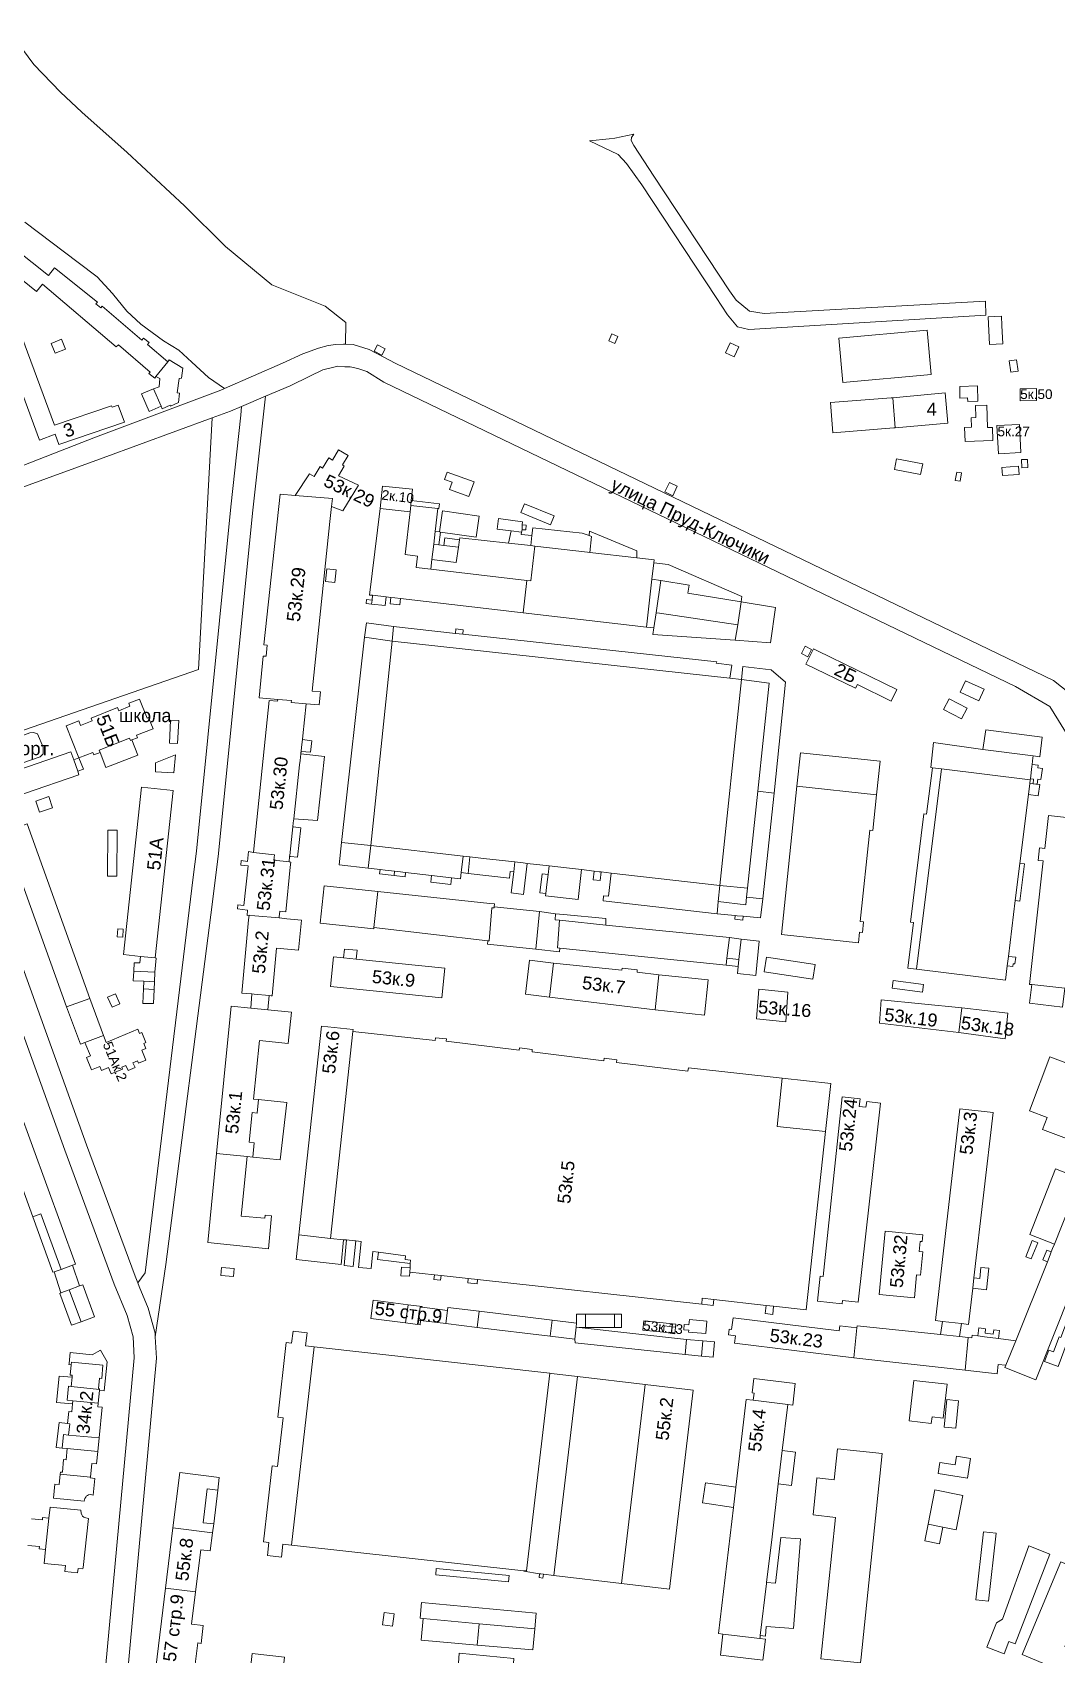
# Model space of a CAD drawing. Header units: metres. Extents: x 9999 to 15101, y 6965 to 11034.
# Drawn here: x 13978 to 14531, y 8462 to 9339 of the extents above; entities that cross this region are included whole.
import ezdxf
from ezdxf.enums import TextEntityAlignment as Align

# ---------------------------------------------------------------- set-up
doc = ezdxf.new("R2010")
doc.units = ezdxf.units.M
doc.header["$MEASUREMENT"] = 0
for name, color, linetype, lineweight in [('Слой 25', 7, 'Continuous', 0), ('Слой 26', 7, 'Continuous', 0), ('Слой 29', 7, 'Continuous', 0), ('Слой 3', 7, 'Continuous', 0), ('Слой 47', 7, 'Continuous', 0), ('Слой 5', 7, 'Continuous', 0), ('Слой 53', 7, 'Continuous', 0), ('Слой 8', 7, 'Continuous', 0), ('Слой 9', 7, 'Continuous', 0)]:
    doc.layers.add(name, color=color, linetype=linetype, lineweight=lineweight)
doc.styles.add('Style-arial', font='arial.shx')
doc.styles.add('Style-p131', font='p131.shx')

msp = doc.modelspace()

# ---------------------------------------------------------------- linework, layer by layer
at = {"layer": 'Слой 25', "color": 8, "linetype": 'Continuous', "lineweight": 0, "flags": 128}
msp.add_lwpolyline([(14278.71, 9280.55), (14289.28, 9281.6), (14292.43, 9281.89), (14302.59, 9284.01), (14301.42, 9282.36), (14301.21, 9280.71), (14302.59, 9278), (14313.49, 9261.45), (14354.22, 9199.35), (14357.83, 9194.43), (14365.16, 9188.4), (14373.04, 9187.2), (14492.6, 9193.79), (14492.7, 9186.37), (14364.69, 9178.48), (14358.67, 9180.06), (14353.29, 9186.46), (14347.17, 9195.82), (14306.94, 9256.69), (14298.6, 9268.26), (14294.13, 9273.1), (14278.71, 9280.55)], close=True, dxfattribs=at)
for points in [[(13965.93, 9102.27), (14011.91, 9120.4), (14079.68, 9145.76), (14081.69, 9146.64), (14112.96, 9160.32), (14123.84, 9165.44), (14132.28, 9168.45), (14137.51, 9169.88), (14141.65, 9170.4), (14145.92, 9170.56), (14146.98, 9170.53), (14151.12, 9170.4), (14159.68, 9167.68), (14167.36, 9163.84), (14173.76, 9160.32), (14529.28, 8988.8), (14537.92, 8982.08)], [(14548.8, 8939.84), (14527.36, 8974.72), (14508.8, 8985.6), (14167.68, 9150.08), (14158.4, 9155.84), (14153.6, 9157.44), (14149.44, 9158.4), (14146.56, 9158.4), (14142.72, 9158.72), (14139.84, 9158.08), (14134.72, 9156.8), (14127.68, 9153.28), (14117.12, 9148.16), (14103.66, 9142.43), (14090.86, 9136.98), (14084.8, 9134.4), (14075, 9130.8), (14016, 9109.12), (13970.24, 9092.48)], [(13907.52, 9014.4), (14007.04, 8737.92), (14033.28, 8666.88), (14034.73, 8663.33), (14035.56, 8661.29), (14040.32, 8649.6), (14044.16, 8636.16), (14044.25, 8634.23), (14044.8, 8622.72), (14028.8, 8448), (14009.6, 8262.4), (13976.32, 7963.52)], [(13964.23, 7963.4), (13997.47, 8261.68), (14008.73, 8370.5), (14009.85, 8381.28), (14016.28, 8443.43), (14032.78, 8622.87), (14032.24, 8634.19), (14028.97, 8645.66), (14022.06, 8662.63), (13995.3, 8735.12), (13924.05, 8932.73)]]:
    msp.add_lwpolyline(points, dxfattribs=at)
at = {"layer": 'Слой 26', "color": 8, "linetype": 'Continuous', "lineweight": 0, "flags": 128}
msp.add_lwpolyline([(14044.25, 8634.23), (14044.16, 8636.16), (14040.32, 8649.6), (14035.56, 8661.29), (14034.73, 8663.33), (14038.72, 8668.8), (14064.68, 8882.64), (14066.47, 8896.63), (14085.09, 9082.66), (14090.45, 9132.24), (14090.86, 9136.98), (14103.66, 9142.43), (14102.4, 9131.2), (14096.8, 9079.36), (14078.4, 8895.36), (14074.88, 8867.84), (14049.92, 8673.28), (14044.25, 8634.23)], close=True, dxfattribs=at)
at = {"layer": 'Слой 3', "color": 8, "linetype": 'Continuous', "lineweight": 0, "flags": 128}
for points in [[(13961.06, 9227.99), (13986.52, 9207.69), (13989.81, 9211.81), (14012.94, 9193.36), (14012.12, 9192.33), (14014.77, 9190.22), (14015.49, 9191.12), (14036.96, 9172.72), (14037.85, 9173.88), (14040.9, 9171.5), (14040.09, 9170.52), (14050.99, 9161.15), (14044.58, 9153.08), (14044.58, 9153.08), (14043.92, 9152.25), (14040.83, 9154.71), (14041.47, 9155.51), (14024.33, 9170.19), (14023.18, 9169.09), (13983.28, 9202.98), (13980.08, 9199.16), (13952.48, 9221.17)], [(13977.34, 8535.85), (13983.24, 8535.26), (13983.36, 8536.44), (13986.74, 8536.1), (13986.74, 8536.1), (13984.94, 8519.21), (13981.56, 8519.55), (13981.68, 8520.83), (13975.49, 8521.44)]]:
    msp.add_lwpolyline(points, dxfattribs=at)
for points in [[(13981.7, 9118.8), (13960.17, 9177.12), (13959.39, 9179.26), (13969.05, 9182.83), (13989.73, 9126.87), (14020.59, 9137.24), (14020.87, 9136.5), (14024.15, 9137.71), (14027.53, 9128.4), (13992.19, 9116.3), (13990.12, 9121.91), (13981.7, 9118.8)], [(14413.27, 9173.77), (14461, 9178.16), (14463.2, 9154.24), (14415.47, 9149.85), (14413.27, 9173.77)], [(14501.37, 9180.68), (14501.86, 9170.79), (14494.7, 9170.44), (14493.96, 9185.31), (14501.12, 9185.67), (14501.37, 9180.68)], [(13987.97, 9170.98), (13993.55, 9173.25), (13995.7, 9167.95), (13990.12, 9165.69), (13987.97, 9170.98)], [(14164.31, 9170.28), (14168.41, 9168.13), (14166.54, 9164.59), (14162.45, 9166.75), (14164.31, 9170.28)], [(14290.8, 9176.19), (14294.05, 9174.78), (14292.44, 9171.05), (14289.18, 9172.46), (14290.8, 9176.19)], [(14352.22, 9165.99), (14354.71, 9171.25), (14359.26, 9169.1), (14356.76, 9163.84), (14352.22, 9165.99)], [(14044.58, 9153.08), (14050.99, 9161.15), (14051.74, 9162.19), (14059.17, 9157.72), (14058.43, 9152.19), (14057.12, 9152.13), (14056.13, 9144.25), (14057.31, 9144.13), (14056.75, 9139.1), (14052.47, 9137.11), (14052.23, 9137.61), (14047.95, 9135.75), (14047.38, 9137.05), (14043.3, 9146.49), (14046.33, 9147.6), (14046.71, 9152.13), (14044.58, 9153.08)], [(14505.39, 9161.58), (14509.37, 9162.07), (14510.13, 9155.95), (14506.14, 9155.46), (14505.39, 9161.58)], [(14047.38, 9137.05), (14040.94, 9134.26), (14036.86, 9143.7), (14043.3, 9146.49), (14047.38, 9137.05)], [(14443.79, 9125.42), (14442.52, 9141.66), (14470.72, 9144.24), (14472.2, 9127.84), (14443.79, 9125.42)], [(14478.63, 9147.81), (14488.22, 9148.03), (14488.41, 9139.72), (14482.94, 9139.59), (14482.9, 9141.55), (14478.77, 9141.46), (14478.63, 9147.81)], [(14520, 9146.61), (14520.05, 9140.12), (14511.26, 9140.05), (14511.22, 9146.54), (14520, 9146.61)], [(14410.06, 9122.78), (14408.79, 9139.02), (14441.52, 9141.58), (14442.52, 9141.66), (14443.79, 9125.42), (14442.99, 9125.36), (14410.06, 9122.78)], [(14481.54, 9118.07), (14481.26, 9125.59), (14484.94, 9125.72), (14484.76, 9130.82), (14487.36, 9130.91), (14487.12, 9137.44), (14493.19, 9137.66), (14493.62, 9125.55), (14496.26, 9125.64), (14496.51, 9118.61), (14481.54, 9118.07)], [(14511.67, 9112.04), (14499.5, 9111.41), (14498.71, 9126.65), (14510.88, 9127.28), (14511.67, 9112.04)], [(14139.39, 9082.97), (14139.84, 9087.28), (14119.71, 9088.88), (14127.47, 9100.55), (14130.02, 9099.05), (14133.2, 9104.45), (14134.57, 9103.64), (14137.86, 9109.22), (14139.91, 9108.01), (14143.16, 9113.52), (14148.31, 9110.49), (14145.29, 9105.37), (14146.31, 9104.77), (14143.22, 9099.52), (14153.88, 9094.44), (14145.47, 9080.59), (14139.39, 9082.97)], [(14444.44, 9108.73), (14458.64, 9106.01), (14457.52, 9100.16), (14443.32, 9102.87), (14444.44, 9108.73)], [(14511.93, 9108.21), (14515.18, 9108.37), (14515.4, 9103.99), (14512.14, 9103.83), (14511.93, 9108.21)], [(14201.82, 9101.4), (14216.4, 9096.24), (14213.58, 9088.28), (14203.08, 9092), (14204.53, 9096.08), (14200.45, 9097.53), (14201.82, 9101.4)], [(14476.99, 9101.48), (14479.66, 9101.04), (14478.93, 9096.57), (14476.25, 9097.01), (14476.99, 9101.48)], [(14501.36, 9104.04), (14510.45, 9104.6), (14510.72, 9100.21), (14501.64, 9099.65), (14501.36, 9104.04)], [(14182.45, 9086.08), (14182.28, 9083.44), (14181.87, 9079.93), (14165.74, 9081.82), (14166.9, 9093.86), (14183.09, 9092.19), (14182.45, 9086.08)], [(14319.37, 9090.82), (14321.82, 9095.88), (14326.13, 9093.79), (14323.68, 9088.73), (14319.37, 9090.82)], [(14117.6, 8976.91), (14117.73, 8978), (14110.37, 8978.65), (14100.27, 8979.55), (14102.43, 9002.01), (14104.15, 9001.94), (14104.61, 9008.03), (14102.93, 9008.18), (14111.68, 9089.52), (14119.71, 9088.88), (14139.84, 9087.28), (14139.39, 9082.97), (14138.52, 9074.76), (14128.89, 8983.11), (14133.38, 8982.71), (14132.74, 8975.7), (14125.78, 8976.26), (14117.6, 8976.91)], [(14244.87, 9042.91), (14242.83, 9025.41), (14176.64, 9033.14), (14173.53, 9033.5), (14171.42, 9033.75), (14168.89, 9034.04), (14161.58, 9034.89), (14159.92, 9035.03), (14165.74, 9081.82), (14181.87, 9079.93), (14179.18, 9056.87), (14185.75, 9056.1), (14185.03, 9049.9), (14192.97, 9048.97), (14244.87, 9042.91)], [(14193.59, 9054.31), (14192.97, 9048.97), (14185.03, 9049.9), (14185.75, 9056.1), (14179.18, 9056.87), (14181.87, 9079.93), (14182.28, 9083.44), (14196.8, 9081.75), (14195.35, 9069.39), (14194.56, 9062.58), (14193.59, 9054.31)], [(14182.28, 9083.44), (14182.45, 9086.08), (14197.67, 9084.29), (14197.42, 9081.74), (14196.8, 9081.75), (14182.28, 9083.44)], [(14259.57, 9077.77), (14257.6, 9073.02), (14241.69, 9079.6), (14243.65, 9084.35), (14259.57, 9077.77)], [(14198.27, 9069.05), (14197.72, 9069.11), (14199.4, 9080.48), (14219.08, 9077.72), (14217.5, 9066.38), (14198.27, 9069.05)], [(14242.05, 9069.04), (14236.48, 9069.72), (14228.83, 9070.55), (14229.61, 9076.32), (14242.49, 9074.56), (14242.41, 9072.89), (14242.29, 9070.32), (14242.05, 9069.04)], [(14206.71, 9052.57), (14207.91, 9060.84), (14208.49, 9064.83), (14208.66, 9066.02), (14234.91, 9063.08), (14246.95, 9061.73), (14249.23, 9061.47), (14247.04, 9042.65), (14244.87, 9042.91), (14192.97, 9048.97), (14193.59, 9054.31), (14206.71, 9052.57)], [(14197.72, 9069.11), (14198.27, 9069.05), (14197.38, 9062.21), (14194.56, 9062.58), (14195.35, 9069.39), (14197.72, 9069.11)], [(14207.91, 9060.84), (14200.06, 9061.86), (14200.6, 9065.98), (14208.49, 9064.83), (14207.91, 9060.84)], [(14246.95, 9061.73), (14234.91, 9063.08), (14236.48, 9069.72), (14242.05, 9069.04), (14241.86, 9067.73), (14247.58, 9067.28), (14246.95, 9061.73)], [(14244.3, 9070.22), (14242.29, 9070.32), (14242.41, 9072.89), (14244.42, 9072.79), (14244.3, 9070.22)], [(14246.95, 9061.73), (14247.58, 9067.28), (14248.04, 9071.44), (14274.76, 9068.44), (14278.5, 9067.16), (14279.83, 9066.7), (14278.83, 9058.05), (14277.69, 9058.18), (14249.23, 9061.47), (14246.95, 9061.73)], [(14278.83, 9058.05), (14279.83, 9066.7), (14278.5, 9067.16), (14278.72, 9069.6), (14304.32, 9058.88), (14304.22, 9055.12), (14278.83, 9058.05)], [(14200.06, 9061.86), (14207.91, 9060.84), (14206.71, 9052.57), (14193.59, 9054.31), (14194.56, 9062.58), (14197.38, 9062.21), (14200.06, 9061.86)], [(14244.87, 9042.91), (14247.04, 9042.65), (14249.23, 9061.47), (14277.69, 9058.18), (14278.83, 9058.05), (14304.22, 9055.12), (14313.58, 9054.04), (14313.4, 9052.4), (14312.43, 9043.66), (14309.54, 9017.61), (14242.83, 9025.41), (14244.87, 9042.91)], [(14136.11, 9042.38), (14136.82, 9049.22), (14141.96, 9048.69), (14141.25, 9041.85), (14136.11, 9042.38)], [(14313.4, 9052.4), (14321.22, 9051.49), (14360.95, 9034.32), (14360.58, 9031.41), (14331.88, 9036.04), (14332.58, 9040.43), (14317.18, 9042.85), (14312.43, 9043.66), (14313.4, 9052.4)], [(14312.43, 9043.66), (14317.18, 9042.85), (14314.63, 9025.45), (14313.42, 9017.25), (14309.54, 9017.61), (14312.43, 9043.66)], [(14331.88, 9036.04), (14360.58, 9031.41), (14358.74, 9018.95), (14316.5, 9025.18), (14314.63, 9025.45), (14317.18, 9042.85), (14332.58, 9040.43), (14331.88, 9036.04)], [(14161.27, 9032.26), (14161.03, 9030.18), (14158.05, 9030.53), (14158.29, 9032.61), (14161.27, 9032.26)], [(14168.89, 9034.04), (14168.33, 9029.33), (14161.03, 9030.18), (14161.27, 9032.26), (14161.58, 9034.89), (14168.89, 9034.04)], [(14176.64, 9033.14), (14176.24, 9029.68), (14171.01, 9030.29), (14171.42, 9033.75), (14173.53, 9033.5), (14176.64, 9033.14)], [(14358.74, 9018.95), (14360.58, 9031.41), (14379.15, 9028.22), (14376.44, 9009.24), (14357.44, 9010.62), (14358.74, 9018.95)], [(14316.5, 9025.18), (14358.74, 9018.95), (14357.44, 9010.62), (14312.89, 9013.63), (14313.42, 9017.25), (14314.63, 9025.45), (14316.5, 9025.18)], [(14172.09, 9010.17), (14160.6, 8899.72), (14144.76, 8901.29), (14157.19, 9012.25), (14172.09, 9010.17)], [(14172.09, 9010.17), (14157.19, 9012.25), (14158.27, 9020.03), (14172.95, 9017.97), (14172.09, 9010.17)], [(14354.56, 8990.15), (14172.09, 9010.17), (14172.95, 9017.97), (14206.26, 9014.34), (14210.22, 9013.91), (14347.41, 8998.97), (14347.08, 8998.18), (14355.58, 8997.18), (14354.56, 8990.15)], [(14210.22, 9013.91), (14206.26, 9014.34), (14206.52, 9016.74), (14210.48, 9016.3), (14210.22, 9013.91)], [(14221.48, 8892.72), (14214.17, 8893.56), (14210.48, 8893.98), (14160.6, 8899.72), (14172.09, 9010.17), (14354.56, 8990.15), (14360.8, 8989.46), (14349.09, 8878.03), (14290.48, 8884.78), (14284.99, 8885.41), (14283.89, 8885.54), (14281.19, 8885.85), (14274.42, 8886.63), (14266.23, 8887.57), (14256.86, 8888.65), (14245.02, 8890.01), (14242.95, 8890.25), (14238.42, 8890.77), (14221.48, 8892.72)], [(14398.65, 9005.6), (14396.58, 9001.68), (14393.15, 9003.49), (14395.22, 9007.41), (14398.65, 9005.6)], [(14444.65, 8983.99), (14441.6, 8977.74), (14423.39, 8986.63), (14422.41, 8984.62), (14395.57, 8997.72), (14399.6, 9005.97), (14401.82, 9004.88), (14444.65, 8983.99)], [(14375.8, 8987.43), (14360.8, 8989.46), (14361.56, 8996.47), (14376.82, 8994.61), (14384.51, 8987.92), (14378.39, 8928.05), (14369.59, 8929.05), (14375.8, 8987.43)], [(14349.09, 8878.03), (14360.8, 8989.46), (14375.8, 8987.43), (14369.59, 8929.05), (14364.01, 8876.56), (14349.09, 8878.03)], [(14030.35, 8957.74), (14013.88, 8951.27), (14014.38, 8949.98), (14010.98, 8948.65), (14010.45, 8949.98), (14002.89, 8947.01), (13996.08, 8964.36), (14002.89, 8967.03), (14003.86, 8964.56), (14010.16, 8967.03), (14009.55, 8968.58), (14023.89, 8974.21), (14024.6, 8972.39), (14030.57, 8975.04), (14029.9, 8976.56), (14035.73, 8978.85), (14039.76, 8968.58), (14040.62, 8968.92), (14043.03, 8962.77), (14034.11, 8959.26), (14034.63, 8957.93), (14031.59, 8956.74), (14030.85, 8956.45), (14030.35, 8957.74)], [(14123.9, 8959.01), (14123.67, 8956.93), (14123.23, 8952.89), (14122.98, 8950.56), (14122.93, 8950.11), (14122.9, 8949.86), (14122.83, 8949.18), (14122.44, 8945.66), (14122.18, 8943.31), (14118.99, 8914.05), (14118.77, 8912.01), (14118.52, 8909.74), (14117.03, 8896.07), (14116.98, 8895.61), (14116.78, 8893.75), (14116.46, 8890.82), (14108.2, 8891.74), (14108.53, 8894.67), (14097.18, 8895.94), (14097.39, 8897.92), (14105.76, 8978), (14110.24, 8977.68), (14110.37, 8978.65), (14117.73, 8978), (14117.6, 8976.91), (14125.78, 8976.26), (14123.9, 8959.01)], [(14056.3, 8954.8), (14051.86, 8955.04), (14052.53, 8967.43), (14056.96, 8967.19), (14056.3, 8954.8)], [(14518.3, 8948.13), (14491.08, 8951.59), (14492.64, 8962.24), (14523.17, 8958.22), (14521.92, 8947.68), (14518.3, 8948.13)], [(13966.66, 8925.3), (13964.22, 8932.32), (13962.34, 8937.75), (13998.7, 8950.38), (14000.25, 8945.93), (14002.36, 8939.85), (14003.02, 8937.93), (13973.66, 8927.73), (13966.66, 8925.3)], [(14030.35, 8957.74), (14030.85, 8956.45), (14031.59, 8956.74), (14034.8, 8948.58), (14017.58, 8941.83), (14014.38, 8949.98), (14013.88, 8951.27), (14030.35, 8957.74)], [(14122.98, 8950.56), (14123.23, 8952.89), (14123.67, 8956.93), (14128.79, 8956.17), (14128.12, 8950.06), (14122.98, 8950.56)], [(14518.3, 8948.13), (14518.16, 8946.97), (14517.73, 8943.46), (14517.59, 8942.39), (14516.77, 8935.75), (14516.71, 8935.23), (14468.7, 8941.17), (14463.93, 8941.67), (14463.04, 8941.76), (14464.48, 8955.36), (14491.08, 8951.59), (14518.3, 8948.13)], [(14002.36, 8939.85), (14000.25, 8945.93), (14002.89, 8947.01), (14005.4, 8940.91), (14002.36, 8939.85)], [(14054.18, 8938.97), (14044.32, 8939.5), (14044.42, 8944.43), (14055.23, 8948.63), (14054.18, 8938.97)], [(14118.99, 8914.05), (14122.18, 8943.31), (14122.44, 8945.66), (14122.83, 8949.18), (14127.72, 8948.7), (14135.69, 8947.83), (14131.91, 8913.2), (14118.99, 8914.05)], [(14390.75, 8931.81), (14392.64, 8949.76), (14435.62, 8945.23), (14433.71, 8927.13), (14390.75, 8931.81)], [(14468.7, 8941.17), (14455.29, 8832.87), (14450.58, 8833.46), (14453.63, 8858.14), (14452.01, 8858.34), (14459.26, 8916.88), (14460.73, 8916.7), (14463.93, 8941.67), (14468.7, 8941.17)], [(14519.72, 8932.86), (14518.24, 8933.05), (14518.47, 8935.53), (14516.77, 8935.75), (14517.59, 8942.39), (14517.73, 8943.46), (14520.99, 8943.01), (14520.81, 8941.59), (14523.24, 8941.29), (14522.51, 8935.4), (14520.81, 8935.61), (14520.46, 8932.77), (14519.72, 8932.86)], [(14508.62, 8869.93), (14504.89, 8839.78), (14504.26, 8834.69), (14503.3, 8826.93), (14455.29, 8832.87), (14468.7, 8941.17), (14516.71, 8935.23), (14516.47, 8933.27), (14515.72, 8927.25), (14511.11, 8890.02), (14508.62, 8869.93)], [(14518.24, 8933.05), (14519.72, 8932.86), (14520.46, 8932.77), (14521.8, 8932.61), (14521.05, 8926.59), (14515.72, 8927.25), (14516.47, 8933.27), (14518.24, 8933.05)], [(13979.67, 8923.69), (13986.71, 8926.09), (13988.75, 8920.08), (13981.71, 8917.69), (13979.67, 8923.69)], [(14044.21, 8838.91), (14036.16, 8839.77), (14027.08, 8840.74), (14036.75, 8931.27), (14053.88, 8929.44), (14044.21, 8838.91)], [(14364.01, 8876.56), (14369.59, 8929.05), (14378.39, 8928.05), (14372.29, 8870.88), (14363.57, 8871.85), (14364.01, 8876.56)], [(14390.75, 8931.81), (14433.71, 8927.13), (14431.67, 8907.74), (14430.14, 8907.9), (14424.94, 8858.57), (14426.67, 8858.39), (14426.07, 8852.67), (14424.52, 8852.83), (14423.92, 8847.14), (14382.32, 8851.51), (14390.75, 8931.81)], [(14550.72, 8913.12), (14540.61, 8821.94), (14535.39, 8822.52), (14517.5, 8824.51), (14516.24, 8824.65), (14523.64, 8891.35), (14520.9, 8891.65), (14521.65, 8898.38), (14524.51, 8898.06), (14526.49, 8915.82), (14550.72, 8913.12)], [(13962.43, 8906.84), (13975.03, 8911.35), (14008.87, 8816.96), (13996.27, 8812.44), (13962.43, 8906.84)], [(14023.49, 8883.18), (14018.51, 8883.2), (14018.62, 8907.94), (14023.6, 8907.92), (14023.49, 8883.18)], [(14118.52, 8909.74), (14118.93, 8909.69), (14122.81, 8909.27), (14121.07, 8893.32), (14117.19, 8893.75), (14116.78, 8893.75), (14116.98, 8895.61), (14117.03, 8896.07), (14118.52, 8909.74)], [(14160.6, 8899.72), (14159.19, 8887.41), (14143.56, 8889.2), (14144.76, 8901.29), (14160.6, 8899.72)], [(14165.66, 8886.66), (14159.19, 8887.41), (14160.6, 8899.72), (14210.48, 8893.98), (14209.46, 8885.16), (14209.06, 8881.67), (14204.27, 8882.22), (14193.45, 8883.46), (14179.39, 8885.08), (14175.25, 8885.56), (14173.47, 8885.76), (14168.43, 8886.34), (14165.66, 8886.66)], [(14094.85, 8862.06), (14093.76, 8861.92), (14094.03, 8864.8), (14088.57, 8865.41), (14088.83, 8867.69), (14091.97, 8867.34), (14094.35, 8888.67), (14090.4, 8889.11), (14090.66, 8891.49), (14094.11, 8891.1), (14094.64, 8896.4), (14097.18, 8895.94), (14108.53, 8894.67), (14108.2, 8891.74), (14116.46, 8890.82), (14117.36, 8890.72), (14117, 8887.97), (14114.75, 8863.89), (14111.5, 8864.19), (14111.21, 8861.1), (14111.15, 8860.53), (14097.95, 8861.76), (14094.85, 8862.06)], [(14214.17, 8893.56), (14213.14, 8884.64), (14209.46, 8885.16), (14210.48, 8893.98), (14214.17, 8893.56)], [(14221.48, 8892.72), (14238.42, 8890.77), (14237.76, 8885.39), (14235.88, 8885.61), (14235.47, 8882.07), (14213.14, 8884.64), (14214.17, 8893.56), (14221.48, 8892.72)], [(14238.42, 8890.77), (14242.95, 8890.25), (14245.02, 8890.01), (14243.1, 8873.26), (14236.36, 8874.1), (14237.76, 8885.39), (14238.42, 8890.77)], [(14508.62, 8869.93), (14511.11, 8890.02), (14513.6, 8889.71), (14511.12, 8869.62), (14508.62, 8869.93)], [(14168.43, 8886.34), (14173.47, 8885.76), (14173.2, 8883.4), (14165.39, 8884.3), (14165.66, 8886.66), (14168.43, 8886.34)], [(14175.25, 8885.56), (14179.39, 8885.08), (14179.12, 8882.72), (14173.2, 8883.4), (14173.47, 8885.76), (14175.25, 8885.56)], [(14204.27, 8882.22), (14203.86, 8878.63), (14193.04, 8879.88), (14193.45, 8883.46), (14204.27, 8882.22)], [(14255.14, 8873.7), (14251.96, 8874.07), (14253.15, 8884.39), (14256.32, 8884.02), (14255.7, 8878.58), (14255.14, 8873.7)], [(14266.23, 8887.57), (14274.42, 8886.63), (14272.55, 8870.43), (14254.99, 8872.45), (14255.14, 8873.7), (14255.7, 8878.58), (14256.32, 8884.02), (14256.86, 8888.65), (14266.23, 8887.57)], [(14283.89, 8885.54), (14284.99, 8885.41), (14284.45, 8880.7), (14280.64, 8881.14), (14281.19, 8885.85), (14283.89, 8885.54)], [(14349.09, 8878.03), (14348.26, 8869.47), (14347.6, 8862.8), (14286.08, 8869.79), (14286.3, 8872.57), (14288.93, 8872.35), (14290.48, 8884.78), (14349.09, 8878.03)], [(14162.25, 8855.29), (14162.17, 8854.6), (14133.27, 8857.73), (14135.46, 8877.92), (14164.36, 8874.79), (14162.25, 8855.29)], [(14162.25, 8855.29), (14164.36, 8874.79), (14224.8, 8868.4), (14227.36, 8868.08), (14227.21, 8866.49), (14227.17, 8865.98), (14226, 8866.08), (14224.53, 8848.11), (14223.83, 8848.19), (14162.25, 8855.29)], [(14347.6, 8862.8), (14348.26, 8869.47), (14363.1, 8867.62), (14363.57, 8871.85), (14372.29, 8870.88), (14371.13, 8860.51), (14361.67, 8861.43), (14358.53, 8861.74), (14357.35, 8861.85), (14347.6, 8862.8)], [(14227.21, 8866.49), (14251.73, 8863.93), (14249.81, 8843.59), (14223.63, 8846.33), (14223.83, 8848.19), (14224.53, 8848.11), (14226, 8866.08), (14227.17, 8865.98), (14227.21, 8866.49)], [(14260.41, 8862.81), (14260.19, 8859.43), (14262.54, 8859.26), (14261.49, 8844.41), (14262.68, 8844.29), (14262.47, 8842.26), (14249.81, 8843.59), (14251.73, 8863.93), (14260.41, 8862.81)], [(14262.54, 8859.26), (14260.19, 8859.43), (14260.41, 8862.81), (14264.58, 8862.41), (14287.56, 8860.22), (14287.46, 8856.71), (14264.23, 8859.08), (14262.54, 8859.26)], [(14026.7, 8850.12), (14023.72, 8850.31), (14023.99, 8854.6), (14026.97, 8854.41), (14026.7, 8850.12)], [(14123.17, 8859.41), (14121.64, 8843.04), (14109.75, 8844.15), (14107.35, 8818.42), (14106.88, 8818.46), (14105.68, 8818.57), (14097.54, 8819.33), (14096.34, 8819.44), (14090.91, 8819.95), (14094.62, 8859.58), (14094.85, 8862.06), (14097.95, 8861.76), (14111.15, 8860.53), (14115.29, 8860.14), (14123.17, 8859.41)], [(14287.46, 8856.71), (14354.24, 8849.88), (14352.94, 8838.75), (14352.51, 8835.01), (14262.68, 8844.29), (14261.49, 8844.41), (14262.54, 8859.26), (14264.23, 8859.08), (14287.46, 8856.71)], [(14361.67, 8861.43), (14361.47, 8859.37), (14357.15, 8859.79), (14357.35, 8861.85), (14358.53, 8861.74), (14361.67, 8861.43)], [(14359.35, 8838), (14352.94, 8838.75), (14354.24, 8849.88), (14360.65, 8849.13), (14359.35, 8838)], [(14360.65, 8849.13), (14370.35, 8847.91), (14368.54, 8829.46), (14358.69, 8830.56), (14358.98, 8834.29), (14359.35, 8838), (14360.65, 8849.13)], [(14032.64, 8831.86), (14032.79, 8836.28), (14035.93, 8836.21), (14036.16, 8839.77), (14044.21, 8838.91), (14044.79, 8838.85), (14043.98, 8831.26), (14032.64, 8831.86)], [(14152.69, 8838.3), (14200.54, 8833.39), (14198.89, 8817.33), (14138.83, 8823.5), (14140.49, 8839.56), (14145.93, 8839), (14152.69, 8838.3)], [(14152.69, 8838.3), (14145.93, 8839), (14146.42, 8843.75), (14153.18, 8843.05), (14152.69, 8838.3)], [(14257.06, 8817.74), (14244.16, 8819.3), (14246.38, 8837.72), (14259.29, 8836.16), (14257.06, 8817.74)], [(14352.94, 8838.75), (14359.35, 8838), (14358.98, 8834.29), (14352.51, 8835.01), (14352.94, 8838.75)], [(14374.24, 8839.36), (14400.6, 8835.34), (14399.39, 8827.43), (14373.03, 8831.45), (14374.24, 8839.36)], [(14504.26, 8834.69), (14504.89, 8839.78), (14508.88, 8839.28), (14508.43, 8835.68), (14507.56, 8835.79), (14507.38, 8834.31), (14504.26, 8834.69)], [(14032.64, 8831.86), (14043.98, 8831.26), (14043.8, 8826.02), (14038.07, 8826.28), (14032.35, 8826.54), (14032.64, 8831.86)], [(14314.12, 8810.85), (14257.06, 8817.74), (14259.29, 8836.16), (14296.17, 8832.26), (14296.29, 8833.36), (14304.53, 8832.5), (14304.53, 8831.15), (14316.09, 8829.8), (14314.12, 8810.85)], [(14314.12, 8810.85), (14316.09, 8829.8), (14342.82, 8827.02), (14340.85, 8808.08), (14314.12, 8810.85)], [(14018.48, 8817.76), (14022.66, 8819.59), (14025.07, 8814.08), (14020.89, 8812.25), (14018.48, 8817.76)], [(14037.88, 8822.2), (14043.61, 8821.94), (14043.35, 8814.26), (14037.52, 8814.26), (14037.88, 8822.2)], [(14043.61, 8821.94), (14037.88, 8822.2), (14038.07, 8826.28), (14043.8, 8826.02), (14043.61, 8821.94)], [(14105.68, 8818.57), (14105.07, 8810.86), (14095.78, 8811.77), (14096.34, 8819.44), (14097.54, 8819.33), (14105.68, 8818.57)], [(14385.81, 8820.48), (14384.7, 8804.39), (14368.94, 8806.04), (14370.16, 8822.02), (14385.81, 8820.48)], [(14442.6, 8826.66), (14459.04, 8824.6), (14458.52, 8820.48), (14442.08, 8822.53), (14442.6, 8826.66)], [(14535.39, 8822.52), (14534.19, 8812.31), (14516.32, 8814.4), (14517.5, 8824.51), (14535.39, 8822.52)], [(13996.27, 8812.44), (14008.87, 8816.96), (14016.22, 8797.07), (14006.14, 8793.25), (14003.78, 8792.36), (13996.27, 8812.44)], [(14117.71, 8809.61), (14116.04, 8792.69), (14100.42, 8794.23), (14097.3, 8762.65), (14099.89, 8762.4), (14099.17, 8755.11), (14096.58, 8755.37), (14095, 8739.33), (14097.58, 8739.07), (14096.83, 8731.27), (14093.82, 8731.57), (14077.3, 8733.17), (14085.16, 8812.82), (14095.78, 8811.77), (14105.07, 8810.86), (14117.71, 8809.61)], [(14479.69, 8811.88), (14478.14, 8798.64), (14435.33, 8803.71), (14436.16, 8816.22), (14479.69, 8811.88)], [(14478.14, 8798.64), (14479.69, 8811.88), (14504.55, 8809.09), (14503.21, 8795.13), (14478.14, 8798.64)], [(14138.79, 8687.38), (14121.79, 8689.23), (14134.06, 8802.02), (14151.06, 8800.17), (14150.94, 8799.12), (14138.79, 8687.38)], [(14016.22, 8797.07), (14017.67, 8793.25), (14034.78, 8800.45), (14035.79, 8798.04), (14036.97, 8798.54), (14039.19, 8793.25), (14038.01, 8792.76), (14039.19, 8789.96), (14036.97, 8789.02), (14039.19, 8783.74), (14035.14, 8782.04), (14034.59, 8783.33), (14032.19, 8782.32), (14033.31, 8779.65), (14029.51, 8778.06), (14028.39, 8780.73), (14026.22, 8779.81), (14026.61, 8778.88), (14020.38, 8776.26), (14018.95, 8779.65), (14015.15, 8778.06), (14014.2, 8780.32), (14009.82, 8778.48), (14007.02, 8785.15), (14009.21, 8786.07), (14006.14, 8793.25), (14016.22, 8797.07)], [(14147.57, 8686.51), (14145.92, 8686.67), (14138.79, 8687.38), (14150.94, 8799.12), (14195.31, 8794.31), (14195.52, 8795.68), (14201.53, 8795.12), (14201.37, 8793.89), (14240.68, 8789.09), (14240.85, 8790.29), (14247.78, 8789.41), (14247.67, 8788.26), (14286.38, 8783.38), (14286.66, 8784.76), (14293.49, 8783.91), (14293.24, 8782.49), (14331.78, 8777.69), (14331.78, 8777.66), (14332.13, 8779.51), (14382.81, 8773.9), (14379.98, 8747.88), (14406.13, 8745.04), (14395.66, 8648.75), (14378.14, 8650.7), (14376.13, 8650.92), (14374.12, 8651.15), (14345.76, 8654.31), (14339.58, 8655), (14339.43, 8651.78), (14218.24, 8665.07), (14213.23, 8665.62), (14198.59, 8667.23), (14194.96, 8667.63), (14181.61, 8669.09), (14181.79, 8671.54), (14181.94, 8673.81), (14182.07, 8675.62), (14179.24, 8675.89), (14179.35, 8677.93), (14164.68, 8679.83), (14161.78, 8680.2), (14160.88, 8671.02), (14153.94, 8671.7), (14155.33, 8685.74), (14152.46, 8686.03), (14152, 8686.07), (14147.57, 8686.51)], [(14527.29, 8785.45), (14579.96, 8765.6), (14566.5, 8729.91), (14523.31, 8746.18), (14525.76, 8752.67), (14516.28, 8756.25), (14527.29, 8785.45)], [(14379.98, 8747.88), (14382.81, 8773.9), (14408.96, 8771.05), (14406.13, 8745.04), (14379.98, 8747.88)], [(14001.16, 8673.46), (13999.55, 8672.88), (13993.38, 8670.63), (13982.47, 8700.61), (13978.05, 8699), (13958.05, 8753.97), (13970.26, 8758.41), (14001.16, 8673.46)], [(14099.17, 8755.11), (14099.89, 8762.4), (14115.35, 8760.86), (14111.73, 8729.84), (14096.83, 8731.27), (14097.58, 8739.07), (14095, 8739.33), (14096.58, 8755.37), (14099.17, 8755.11)], [(14404.9, 8666.84), (14415.16, 8763.78), (14424.79, 8762.73), (14424.33, 8758.64), (14427.84, 8758.25), (14428.4, 8761.39), (14435.88, 8760.51), (14423.82, 8652.88), (14415.35, 8653.78), (14415.16, 8651.95), (14401.77, 8653.37), (14403.22, 8667.01), (14404.9, 8666.84)], [(14483.4, 8640.86), (14479.54, 8641.31), (14469.25, 8642.5), (14465.46, 8642.94), (14478.75, 8757.42), (14496.69, 8755.34), (14486.33, 8666.12), (14485.67, 8660.41), (14483.4, 8640.86)], [(14093.82, 8731.57), (14090.69, 8699.44), (14103.36, 8698.2), (14103.53, 8699.98), (14107.05, 8699.64), (14105.3, 8681.65), (14072.62, 8685.14), (14077.3, 8733.17), (14093.82, 8731.57)], [(14516.55, 8689.43), (14530.37, 8724.88), (14569.05, 8709.81), (14547.84, 8655.36), (14545.89, 8656.12), (14542.28, 8657.53), (14538.85, 8658.85), (14558.4, 8707.04), (14541.44, 8713.76), (14529.75, 8684.28), (14516.55, 8689.43)], [(14503.59, 8618.86), (14508.88, 8632.07), (14525.94, 8674.75), (14527.46, 8678.55), (14528.06, 8680.05), (14528.77, 8681.82), (14529.75, 8684.28), (14541.44, 8713.76), (14558.4, 8707.04), (14538.85, 8658.85), (14519.68, 8610.9), (14503.07, 8617.55), (14503.59, 8618.86)], [(13988.95, 8669.02), (13978.05, 8699), (13982.47, 8700.61), (13993.38, 8670.63), (13989.55, 8669.24), (13988.95, 8669.02)], [(14138.79, 8687.38), (14145.92, 8686.67), (14144.6, 8673.24), (14120.34, 8675.88), (14121.79, 8689.23), (14138.79, 8687.38)], [(14438.4, 8691.2), (14458.74, 8689.27), (14458.39, 8685.62), (14457.28, 8685.72), (14456.76, 8680.23), (14458.71, 8680.04), (14457.52, 8667.45), (14455.36, 8667.66), (14454.18, 8655.18), (14435.17, 8656.97), (14438.4, 8691.2)], [(14147.57, 8686.51), (14152, 8686.07), (14152.46, 8686.03), (14151.09, 8672.22), (14146.21, 8672.7), (14147.57, 8686.51)], [(14179.24, 8675.89), (14182.07, 8675.62), (14181.94, 8673.81), (14164.19, 8676.02), (14164.68, 8679.83), (14179.35, 8677.93), (14179.24, 8675.89)], [(14520.07, 8685.3), (14520.73, 8685.03), (14517.21, 8676.25), (14514.25, 8677.43), (14517.76, 8686.22), (14520.07, 8685.3)], [(14527.46, 8678.55), (14525.94, 8674.75), (14523.48, 8675.74), (14525.59, 8681.03), (14528.06, 8680.05), (14527.46, 8678.55)], [(13997.77, 8659.58), (13993.24, 8657.88), (13989.55, 8669.24), (13993.38, 8670.63), (13999.55, 8672.88), (14003.34, 8661.65), (13997.77, 8659.58)], [(14079.98, 8671.59), (14086.84, 8671.08), (14086.51, 8666.71), (14079.65, 8667.23), (14079.98, 8671.59)], [(14181.61, 8669.09), (14181.46, 8666.86), (14176.78, 8667.19), (14177.11, 8671.89), (14181.79, 8671.54), (14181.61, 8669.09)], [(14485.67, 8660.41), (14486.33, 8666.12), (14489.4, 8665.7), (14489.99, 8671.68), (14494.3, 8671.26), (14493.14, 8659.62), (14485.67, 8660.41)], [(13997.77, 8659.58), (14003.34, 8661.65), (14005.04, 8662.29), (14011.49, 8645.05), (14004.22, 8642.33), (13997.99, 8659.01), (13997.77, 8659.58)], [(14194.96, 8667.63), (14198.59, 8667.23), (14198.31, 8664.72), (14194.69, 8665.12), (14194.96, 8667.63)], [(14213.23, 8665.62), (14218.24, 8665.07), (14218, 8662.81), (14212.98, 8663.36), (14213.23, 8665.62)], [(13992.62, 8657.65), (13993.24, 8657.88), (13997.77, 8659.58), (13997.99, 8659.01), (14004.22, 8642.33), (13999.07, 8640.41), (13992.62, 8657.65)], [(14180.71, 8651.52), (14179.42, 8641.67), (14160.58, 8644.09), (14161.87, 8653.99), (14180.71, 8651.52)], [(14339.43, 8651.78), (14339.58, 8655), (14345.76, 8654.31), (14345.57, 8651.05), (14339.43, 8651.78)], [(14545.89, 8656.12), (14531.84, 8618.08), (14524.46, 8620.91), (14526.8, 8627.01), (14529.25, 8626.07), (14532.32, 8634.08), (14533.18, 8633.75), (14542.28, 8657.53), (14545.89, 8656.12)], [(14188.36, 8650.14), (14187.27, 8650.27), (14186.4, 8643.11), (14187.48, 8642.98), (14187.2, 8640.72), (14179.42, 8641.67), (14180.71, 8651.52), (14188.4, 8650.49), (14188.36, 8650.14)], [(14201.19, 8641.31), (14187.48, 8642.98), (14186.4, 8643.11), (14187.27, 8650.27), (14188.36, 8650.14), (14202.06, 8648.48), (14201.19, 8641.31)], [(14218.06, 8639.26), (14201.19, 8641.31), (14202.06, 8648.48), (14202.25, 8650.05), (14219.13, 8648), (14218.06, 8639.26)], [(14218.06, 8639.26), (14219.13, 8648), (14258.6, 8643.2), (14257.53, 8634.46), (14218.06, 8639.26)], [(14271.77, 8641.6), (14271.77, 8646.41), (14276.49, 8646.41), (14276.49, 8639.23), (14271.5, 8639.31), (14271.77, 8641.6)], [(14276.49, 8646.41), (14292.23, 8646.41), (14292.23, 8639.23), (14276.49, 8639.23), (14276.49, 8646.41)], [(14292.23, 8639.23), (14292.23, 8646.41), (14295.96, 8646.41), (14295.96, 8639.23), (14292.23, 8639.23)], [(14332.64, 8643.44), (14342.09, 8642.71), (14341.57, 8636), (14332.19, 8636.72), (14332.26, 8637.68), (14329.6, 8637.88), (14329.82, 8640.76), (14332.42, 8640.57), (14332.64, 8643.44)], [(14423.08, 8638.95), (14421.36, 8622.8), (14357, 8630.74), (14357.5, 8634.78), (14353.76, 8635.25), (14354.15, 8638.36), (14355.46, 8638.2), (14356.24, 8644.48), (14413.52, 8637.38), (14413.86, 8640.05), (14423.08, 8638.95)], [(14376.13, 8650.92), (14378.14, 8650.7), (14377.65, 8646.26), (14373.62, 8646.7), (14374.12, 8651.15), (14376.13, 8650.92)], [(14117.87, 8521.61), (14113.17, 8522.15), (14112.37, 8515.11), (14104.77, 8515.97), (14105.58, 8523.01), (14102.68, 8523.34), (14107.37, 8564.39), (14110.25, 8564.06), (14113.25, 8590.36), (14110.36, 8590.69), (14114.97, 8631.08), (14117.83, 8630.76), (14118.6, 8637.28), (14126.2, 8636.38), (14125.36, 8629.33), (14130.08, 8628.76), (14117.87, 8521.61)], [(14257.53, 8634.46), (14258.6, 8643.2), (14271.77, 8641.6), (14271.5, 8639.31), (14270.71, 8632.86), (14257.53, 8634.46)], [(14331.05, 8632.68), (14330.36, 8624.53), (14270.88, 8630.88), (14270.71, 8632.86), (14271.5, 8639.31), (14331.05, 8632.68)], [(14319.1, 8640.02), (14318.74, 8636.65), (14307.45, 8637.85), (14307.98, 8642.83), (14325.37, 8640.96), (14325.19, 8639.3), (14319.1, 8640.02)], [(14319.1, 8640.02), (14325.19, 8639.3), (14324.79, 8635.86), (14318.74, 8636.65), (14319.1, 8640.02)], [(14481.53, 8616.08), (14421.36, 8622.8), (14423.08, 8638.95), (14423.22, 8640.18), (14468.33, 8635.37), (14478.59, 8634.27), (14483.2, 8633.78), (14481.53, 8616.08)], [(14469.25, 8642.5), (14479.54, 8641.31), (14478.59, 8634.27), (14468.33, 8635.37), (14469.25, 8642.5)], [(14481.53, 8616.08), (14483.2, 8633.78), (14485.1, 8633.58), (14485.26, 8635.08), (14488.43, 8634.67), (14491.95, 8634.22), (14499.52, 8633.26), (14508.88, 8632.07), (14503.59, 8618.86), (14499.44, 8619.24), (14498.88, 8614.14), (14481.53, 8616.08)], [(14488.43, 8634.67), (14488.97, 8638.98), (14492.58, 8638.52), (14492.29, 8636.22), (14496.7, 8635.66), (14497, 8638), (14500.15, 8637.6), (14499.52, 8633.26), (14491.95, 8634.22), (14488.43, 8634.67)], [(14014.08, 8605.21), (14014.13, 8605.71), (14014.17, 8606.09), (14013.5, 8606.15), (14014.06, 8611.76), (14015.28, 8611.64), (14015.99, 8618.8), (13998.96, 8620.48), (13998.82, 8619.11), (13997.62, 8619.24), (13997.68, 8619.76), (13998.32, 8625.66), (14010.2, 8624.37), (14014.64, 8626.96), (14018.32, 8620.72), (14016.66, 8604.93), (14014.08, 8605.21)], [(14117.87, 8521.61), (14130.08, 8628.76), (14257.22, 8614.5), (14244.62, 8507.62), (14243.3, 8507.76), (14117.87, 8521.61)], [(14330.36, 8624.53), (14331.05, 8632.68), (14339.93, 8631.92), (14339.24, 8623.78), (14330.36, 8624.53)], [(14339.24, 8623.78), (14339.93, 8631.92), (14346.2, 8631.39), (14345.51, 8623.25), (14339.24, 8623.78)], [(13998.76, 8607.39), (13999.26, 8612.32), (13999.36, 8613.4), (13998.26, 8613.51), (13998.82, 8619.11), (13998.96, 8620.48), (14015.99, 8618.8), (14015.28, 8611.64), (14014.06, 8611.76), (14013.5, 8606.15), (14014.17, 8606.09), (14014.13, 8605.71), (13998.76, 8607.39)], [(13999.58, 8597.95), (13990.96, 8598.76), (13992.29, 8612.97), (13999.26, 8612.32), (13998.76, 8607.39), (13997.45, 8607.5), (13996.72, 8599.92), (13999.75, 8599.63), (13999.58, 8597.95)], [(14257.22, 8614.5), (14257.98, 8614.37), (14272.18, 8612.7), (14259.51, 8505.18), (14253.83, 8505.85), (14252.39, 8506.02), (14251.76, 8506.1), (14243.28, 8507.6), (14243.3, 8507.76), (14244.62, 8507.62), (14257.22, 8614.5)], [(14259.51, 8505.18), (14272.18, 8612.7), (14308.72, 8608.39), (14296.04, 8500.88), (14259.51, 8505.18)], [(14296.04, 8500.88), (14308.72, 8608.39), (14334.62, 8605.34), (14321.94, 8497.82), (14296.04, 8500.88)], [(14367.11, 8599.85), (14367.57, 8603.73), (14366.54, 8603.85), (14367.46, 8611.61), (14389.83, 8608.95), (14388.45, 8597.31), (14385.77, 8597.63), (14367.11, 8599.85)], [(14453.89, 8610.65), (14471.8, 8608.6), (14469.7, 8590.23), (14463.66, 8590.92), (14463.25, 8587.38), (14451.38, 8588.73), (14453.89, 8610.65)], [(13996.72, 8599.92), (13997.45, 8607.5), (13998.76, 8607.39), (14014.13, 8605.71), (14014.08, 8605.21), (14013.4, 8598.31), (13999.75, 8599.63), (13996.72, 8599.92)], [(14013.4, 8598.31), (14013.2, 8596.34), (14015.59, 8596.1), (14013.95, 8579.53), (13997.42, 8581.1), (13998, 8587.2), (13996.84, 8587.28), (13997.49, 8593.81), (13999.15, 8593.65), (13999.58, 8597.95), (13999.75, 8599.63), (14013.4, 8598.31)], [(14380.67, 8554.69), (14377.27, 8526.03), (14374.34, 8501.45), (14374.31, 8501.21), (14374.27, 8500.91), (14370.91, 8472.67), (14370.85, 8472.12), (14370.73, 8471.09), (14350.74, 8473.47), (14348.3, 8473.76), (14356.42, 8542), (14357.72, 8552.92), (14363.35, 8600.3), (14367.11, 8599.85), (14385.77, 8597.63), (14382.81, 8572.72), (14380.67, 8554.69)], [(14476.57, 8584.74), (14470.21, 8585.37), (14471.68, 8600.24), (14478.02, 8599.61), (14476.57, 8584.74)], [(13994, 8574.06), (13990.78, 8574.44), (13992.39, 8587.82), (13996.84, 8587.28), (13998, 8587.2), (13997.42, 8581.1), (13994.73, 8581.37), (13994, 8574.06)], [(13996.66, 8573.79), (14013.23, 8572.25), (14012.56, 8565.51), (14009.9, 8565.77), (14009.17, 8558.41), (13992.93, 8559.96), (13993.05, 8561.1), (13994.06, 8561), (13994.74, 8567.88), (13996.06, 8567.75), (13996.66, 8573.79)], [(13996.66, 8573.79), (13994, 8574.06), (13994.73, 8581.37), (13997.42, 8581.1), (14013.95, 8579.53), (14013.23, 8572.25), (13996.66, 8573.79)], [(14425.39, 8460.97), (14425.07, 8457.9), (14403.68, 8460.09), (14411.53, 8536.52), (14399.52, 8537.94), (14401.44, 8557.92), (14410.8, 8556.94), (14412.54, 8573.59), (14436.69, 8571.1), (14425.39, 8460.97)], [(14380.67, 8554.69), (14382.81, 8572.72), (14389.89, 8571.88), (14387.75, 8553.84), (14380.67, 8554.69)], [(14482.75, 8557.87), (14466.97, 8560.27), (14467.87, 8566.22), (14476.13, 8564.96), (14476.84, 8569.61), (14484.36, 8568.47), (14482.75, 8557.87)], [(13992.93, 8559.96), (14009.17, 8558.41), (14009.12, 8557.93), (14011.6, 8557.69), (14010.71, 8548.68), (14009.2, 8548.88), (14008.08, 8548.72), (14007.6, 8548.48), (14007.28, 8548.24), (14006.96, 8548), (14006.64, 8547.6), (14006.16, 8546.88), (14005.86, 8545.37), (13989.18, 8547.03), (13989.93, 8554.54), (13992.37, 8554.3), (13992.93, 8559.96)], [(14053.77, 8530.92), (14057.42, 8560.8), (14078.78, 8558.19), (14077.93, 8551.25), (14072.33, 8551.93), (14070.1, 8533.72), (14075.8, 8533.02), (14075.13, 8528.32), (14053.77, 8530.92)], [(14072.33, 8551.93), (14077.93, 8551.25), (14075.8, 8533.02), (14070.1, 8533.72), (14072.33, 8551.93)], [(14357.72, 8552.92), (14356.42, 8542), (14339.76, 8544.45), (14341.36, 8555.33), (14357.72, 8552.92)], [(14461.51, 8532.88), (14465.23, 8551.4), (14480.39, 8548.35), (14476.67, 8529.84), (14469.42, 8531.29), (14461.51, 8532.88)], [(14005.25, 8509.51), (14005.16, 8508.72), (14002.56, 8509.01), (14002.29, 8506.54), (13995.34, 8507.29), (13995.69, 8510.52), (13984.15, 8511.75), (13984.94, 8519.21), (13986.74, 8536.1), (13987.38, 8542.17), (14003.99, 8540.41), (14004.16, 8538.88), (14004.48, 8537.92), (14004.88, 8537.2), (14005.6, 8536.64), (14006.64, 8536.32), (14008.09, 8535.97), (14005.29, 8509.51), (14005.25, 8509.51)], [(14066, 8496.43), (14049.8, 8498.41), (14053.77, 8530.92), (14075.13, 8528.32), (14073.93, 8518.51), (14068.77, 8519.14), (14066, 8496.43)], [(14469.42, 8531.29), (14467.62, 8522.35), (14459.72, 8523.94), (14461.51, 8532.88), (14469.42, 8531.29)], [(14370.91, 8472.67), (14374.27, 8500.91), (14374.31, 8501.21), (14374.34, 8501.45), (14379.19, 8501.07), (14382.08, 8525.76), (14392.64, 8524.93), (14388.81, 8476.5), (14374.18, 8477.66), (14373.77, 8472.44), (14370.91, 8472.67)], [(14527.2, 8516.64), (14508.65, 8468.27), (14505.22, 8469.59), (14502.64, 8462.87), (14493.24, 8466.48), (14498.56, 8479.68), (14501.76, 8481.6), (14516, 8521.28), (14527.2, 8516.64)], [(14512.33, 8462.57), (14533.28, 8512.51), (14551.1, 8505.24), (14535.4, 8466.74), (14536.64, 8466.23), (14544.07, 8463.2), (14545.18, 8462.75), (14540.32, 8450.83), (14512.33, 8462.57)], [(14195.97, 8508.88), (14235.31, 8505.1), (14234.99, 8501.77), (14195.65, 8505.55), (14195.97, 8508.88)], [(14252.39, 8506.02), (14253.83, 8505.85), (14253.58, 8503.77), (14251.51, 8504.02), (14251.76, 8506.1), (14252.39, 8506.02)], [(14049.8, 8498.41), (14066, 8496.43), (14063.86, 8478.94), (14070.1, 8478.18), (14068.92, 8468.52), (14067.16, 8468.74), (14065.23, 8452.99), (14062.01, 8453.39), (14061.66, 8450.5), (14054.76, 8451.34), (14055.08, 8453.96), (14044.53, 8455.25), (14049.8, 8498.41)], [(14219.12, 8479.13), (14188.86, 8481.93), (14187.18, 8482.09), (14187.97, 8490.56), (14249.99, 8484.81), (14249.2, 8476.34), (14219.12, 8479.13)], [(14167.74, 8485.15), (14173.15, 8484.54), (14172.39, 8477.86), (14166.98, 8478.47), (14167.74, 8485.15)], [(14188.86, 8481.93), (14219.12, 8479.13), (14218.04, 8467.47), (14187.78, 8470.28), (14188.86, 8481.93)], [(14219.12, 8479.13), (14249.2, 8476.34), (14248.02, 8464.98), (14218.04, 8467.47), (14219.12, 8479.13)], [(14350.74, 8473.47), (14370.73, 8471.09), (14373.71, 8470.74), (14372.36, 8459.41), (14349.39, 8462.14), (14350.74, 8473.47)], [(14092.33, 8326.81), (14092.18, 8325.43), (14088.25, 8325.87), (14081.18, 8326.66), (14086.79, 8377.05), (14084.1, 8377.35), (14088.05, 8412.81), (14091, 8412.48), (14096.62, 8463.02), (14114.02, 8461.08), (14107.52, 8402.7), (14107.47, 8402.24), (14109.39, 8402.03), (14108.83, 8397.05), (14107.82, 8387.94), (14105.18, 8388.23), (14099.14, 8333.99), (14118.22, 8331.81), (14117.3, 8323.97), (14101.01, 8325.82), (14092.33, 8326.81)], [(14208.4, 8463.22), (14237.93, 8460.4), (14237.4, 8454.92), (14207.88, 8457.74), (14208.4, 8463.22)]]:
    msp.add_lwpolyline(points, close=True, dxfattribs=at)
at = {"layer": 'Слой 47', "color": 8, "linetype": 'Continuous', "lineweight": 0, "flags": 128}
msp.add_lwpolyline([(13965.84, 9339.07), (13978.68, 9321.76), (13993, 9306.74), (14004.64, 9296.02), (14029.1, 9274.15), (14059.96, 9245.41), (14082.13, 9223.41), (14107.08, 9202.71), (14135.97, 9191.22), (14147.14, 9182.35), (14146.98, 9170.53), (14145.92, 9170.56), (14141.65, 9170.4), (14137.51, 9169.88), (14132.28, 9168.45), (14123.84, 9165.44), (14112.96, 9160.32), (14081.69, 9146.64), (14081.69, 9146.64), (14072.96, 9152.64), (14064, 9160.96), (14056.96, 9167.36), (14048.64, 9172.48), (14036.48, 9181.44), (14028.8, 9188.48), (14021.12, 9198.08), (14012.8, 9207.04), (14002.56, 9214.72), (13973.76, 9236.48)], dxfattribs=at)
msp.add_lwpolyline([(13932.93, 8948.16), (13927.68, 8962.56), (13894.4, 9055.36), (13889.52, 9062.73), (13970.24, 9092.48), (14016, 9109.12), (14075, 9130.8), (14067.52, 8994.88), (13932.93, 8948.16)], close=True, dxfattribs=at)
at = {"layer": 'Слой 5', "color": 8, "linetype": 'Continuous', "lineweight": 0, "flags": 128}
msp.add_lwpolyline([(13956.14, 8953.11), (13976.53, 8960.63), (13978.46, 8960.84), (13980.71, 8960.09), (13983.61, 8952.79), (13983.61, 8949.25), (13982.11, 8947.64), (13957.86, 8939.26), (13955.82, 8939.26), (13954.1, 8940.44), (13951.52, 8948.28), (13951.63, 8950.75), (13953.13, 8952.15), (13956.14, 8953.11)], close=True, dxfattribs=at)
at = {"layer": 'Слой 53', "color": 8, "linetype": 'Continuous', "lineweight": 0, "flags": 128}
for points in [[(14481.69, 8988.72), (14491.81, 8984.1), (14489, 8977.95), (14478.88, 8982.57), (14481.69, 8988.72)], [(14472.91, 8978.94), (14482.63, 8973.9), (14479.59, 8968.05), (14469.87, 8973.09), (14472.91, 8978.94)], [(14487.36, 8492.12), (14491.44, 8528.76), (14498.32, 8528), (14494.24, 8491.36), (14487.36, 8492.12)]]:
    msp.add_lwpolyline(points, close=True, dxfattribs=at)

# ---------------------------------------------------------------- texts
at = {"layer": 'Слой 29', "color": 8, "linetype": 'Continuous', "lineweight": 0, "style": 'Style-p131'}
msp.add_text('улица Пруд-Ключики', height=7.2, rotation=334.1, dxfattribs=at).set_placement((14289.56, 9092.27))
at = {"layer": 'Слой 5', "color": 8, "linetype": 'Continuous', "lineweight": 0, "style": 'Style-arial'}
msp.add_text('спорт.', height=7.2, dxfattribs=at).set_placement((13960.65, 8948.5))
at = {"layer": 'Слой 8', "color": 8, "linetype": 'Continuous', "lineweight": 0, "style": 'Style-p131'}
msp.add_text('школа', height=7.2, dxfattribs=at).set_placement((14024.64, 8966.35))
at = {"layer": 'Слой 9', "color": 8, "linetype": 'Continuous', "lineweight": 0, "style": 'Style-arial'}
for s, height, p in [('5к.50', 5.25, (14511.26, 9140.96)), ('4', 7, (14460.79, 9132.05)), ('5к.27', 5.25, (14499.01, 9120.83))]:
    msp.add_text(s, height=height, dxfattribs=at).set_placement(p)
for s, rotation, p in [('3', 19, (13993.68, 9126.78)), ('53к.29', 83.8, (14115.1, 9021.04)), ('51Б', 291.4, (14018.84, 8971.29)), ('51А', 84, (14039.68, 8886.69))]:
    msp.add_text(s, height=7.2, rotation=rotation, dxfattribs=at).set_placement(p, align=Align.TOP_LEFT)
for s, height, rotation, p in [('53к.29', 7, 334.5, (14134.53, 9094.28)), ('2к.10', 5.25, 353.3, (14166.2, 9086.67)), ('2Б', 7, 333.9, (14410.22, 8992.29)), ('53к.30', 7, 84, (14112.9, 8918.66)), ('53к.31', 7, 83.6, (14105.86, 8864.13)), ('53к.2', 7, 84.6, (14103.4, 8830.11)), ('53к.9', 7, 354.1, (14160.97, 8825.5)), ('53к.7', 7, 353.1, (14274.43, 8822.21)), ('53к.16', 7, 355.6, (14369.55, 8809.03)), ('53к.19', 7, 353.2, (14437.63, 8804.97)), ('53к.18', 7, 352, (14478.94, 8800.57)), ('53к.6', 7, 83.7, (14141.23, 8776.02)), ('53к.1', 7, 84.3, (14088.91, 8743.5)), ('53к.24', 7, 83.9, (14420.32, 8734.02)), ('53к.3', 7, 83.3, (14485.42, 8732.26)), ('53к.5', 7, 83.7, (14268.23, 8705.78)), ('53к.32', 7, 84.6, (14447.78, 8660.39)), ('55 стр.9', 7, 352.6, (14162.43, 8646.28)), ('53к.13', 5.25, 353.8, (14307.45, 8637.85)), ('53к.23', 7, 352.9, (14375.71, 8631.68)), ('55к.2', 7, 83.2, (14321.31, 8577.84)), ('55к.4', 7, 83.2, (14371.21, 8571.68)), ('57 стр.9', 7, 83, (14055.25, 8458.27))]:
    msp.add_text(s, height=height, rotation=rotation, dxfattribs=at).set_placement(p)
for s, height, rotation, p in [('51Ак.2', 5.25, 292.7, (14022.49, 8783.01)), ('34к.2', 7, 84.3, (14006.23, 8593.32)), ('55к.8', 7, 83, (14059.91, 8513.87))]:
    msp.add_text(s, height=height, rotation=rotation, dxfattribs=at).set_placement(p, align=Align.MIDDLE_CENTER)

doc.saveas('drawing.dxf')
